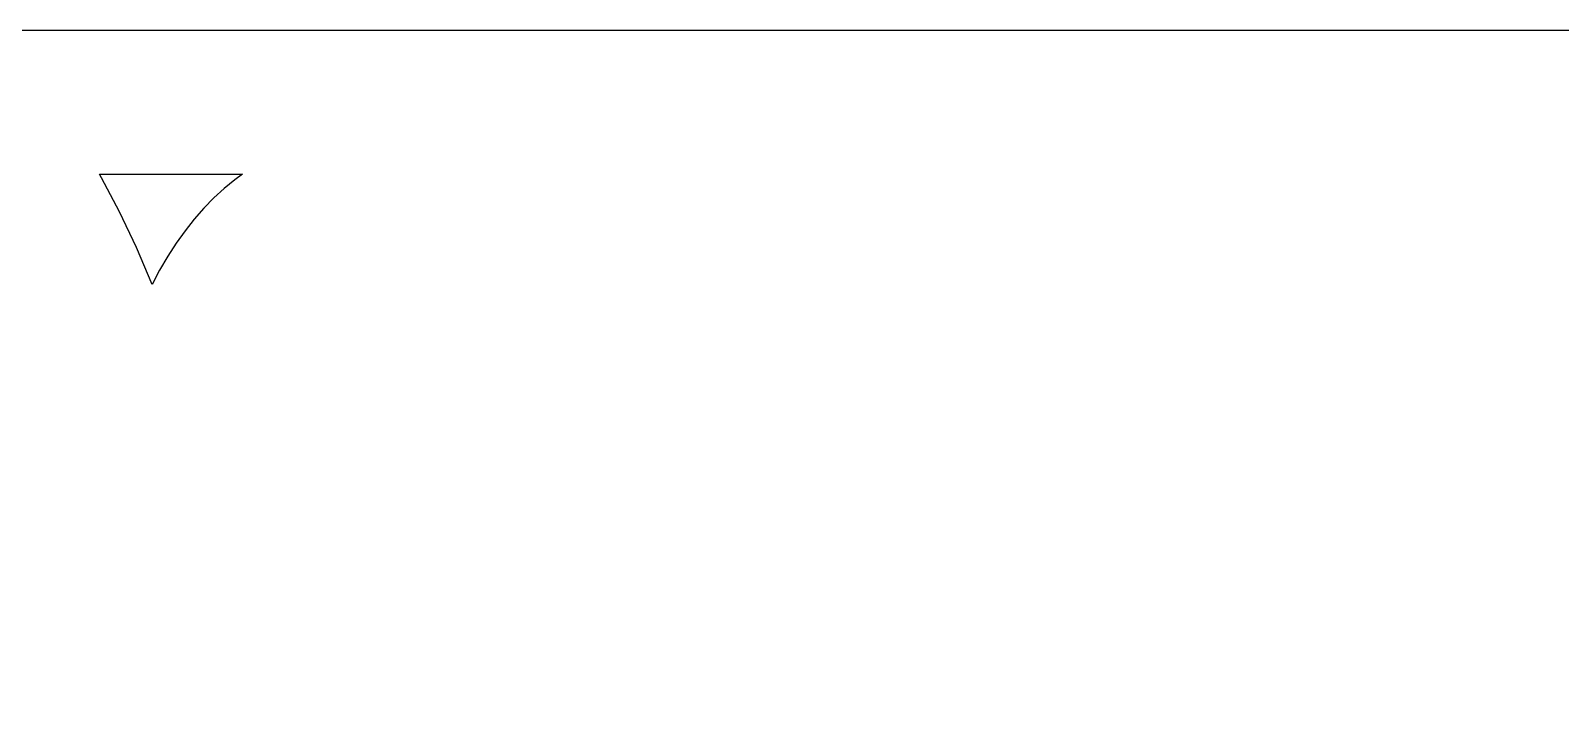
# Model space of a CAD drawing. Header units: centimetres. Extents: x -9.1 to 5.1, y -12.3 to 13.3.
# Drawn here: x -5.463 to -3.792, y 12.605 to 13.344 of the extents above; entities that cross this region are included whole.
import ezdxf

# ---------------------------------------------------------------- set-up
doc = ezdxf.new("R2010")
doc.units = ezdxf.units.CM
doc.header["$MEASUREMENT"] = 0
doc.layers.add('layer 1', color=7, linetype='Continuous')

msp = doc.modelspace()

# ---------------------------------------------------------------- linework, layer by layer
at = {"layer": 'layer 1', "color": 177}
for points, knots in [([(5.08841, 0.68839), (5.08841, 0.68839), (-9.09402, 0.68839), (-9.09402, 0.68839), (-9.09402, 0.68839), (-9.09402, 0.68839), (-9.09402, 13.34418), (-9.09402, 13.34418), (-9.09402, 13.34418), (-9.09402, 13.34418), (5.0911, 13.34418), (5.0911, 13.34418), (5.0911, 13.34418), (5.0911, 13.34418), (5.0911, 0.68839), (5.0911, 0.68839), (5.0911, 0.68839), (5.0911, 0.68839), (5.08841, 0.68839), (5.08841, 0.68839)], [0, 0, 0, 0, 0.1666667, 0.1666667, 0.1666667, 0.1666667, 0.3333333, 0.3333333, 0.3333333, 0.3333333, 0.5, 0.5, 0.5, 0.5, 0.6666667, 0.6666667, 0.6666667, 0.6666667, 1, 1, 1, 1]), ([(-5.23145, 13.18744), (-5.23145, 13.18744), (-5.38758, 13.18744), (-5.38758, 13.18744), (-5.38758, 13.18744), (-5.38758, 13.18744), (-5.38536, 13.18372), (-5.38536, 13.18372), (-5.38536, 13.18372), (-5.38536, 13.18372), (-5.36554, 13.14652), (-5.36554, 13.14652), (-5.36554, 13.14652), (-5.36554, 13.14652), (-5.3471, 13.10763), (-5.3471, 13.10763), (-5.3471, 13.10763), (-5.3471, 13.10763), (-5.33014, 13.06716), (-5.33014, 13.06716), (-5.33014, 13.06716), (-5.33014, 13.06716), (-5.32184, 13.08295), (-5.32184, 13.08295), (-5.32184, 13.08295), (-5.32184, 13.08295), (-5.31307, 13.09801), (-5.31307, 13.09801), (-5.31307, 13.09801), (-5.31307, 13.09801), (-5.30382, 13.11232), (-5.30382, 13.11232), (-5.30382, 13.11232), (-5.30382, 13.11232), (-5.29413, 13.12587), (-5.29413, 13.12587), (-5.29413, 13.12587), (-5.29413, 13.12587), (-5.28401, 13.13863), (-5.28401, 13.13863), (-5.28401, 13.13863), (-5.28401, 13.13863), (-5.27351, 13.15058), (-5.27351, 13.15058), (-5.27351, 13.15058), (-5.27351, 13.15058), (-5.26262, 13.16171), (-5.26262, 13.16171), (-5.26262, 13.16171), (-5.26262, 13.16171), (-5.25137, 13.172), (-5.25137, 13.172), (-5.25137, 13.172), (-5.25137, 13.172), (-5.2398, 13.18144), (-5.2398, 13.18144), (-5.2398, 13.18144), (-5.2398, 13.18144), (-5.23145, 13.18744), (-5.23145, 13.18744)], [0, 0, 0, 0, 0.0625, 0.0625, 0.0625, 0.0625, 0.125, 0.125, 0.125, 0.125, 0.1875, 0.1875, 0.1875, 0.1875, 0.25, 0.25, 0.25, 0.25, 0.3125, 0.3125, 0.3125, 0.3125, 0.375, 0.375, 0.375, 0.375, 0.4375, 0.4375, 0.4375, 0.4375, 0.5, 0.5, 0.5, 0.5, 0.5625, 0.5625, 0.5625, 0.5625, 0.625, 0.625, 0.625, 0.625, 0.6875, 0.6875, 0.6875, 0.6875, 0.75, 0.75, 0.75, 0.75, 0.8125, 0.8125, 0.8125, 0.8125, 0.875, 0.875, 0.875, 0.875, 1, 1, 1, 1])]:
    msp.add_open_spline(points, degree=3, knots=knots, dxfattribs=at)

doc.saveas('drawing.dxf')
